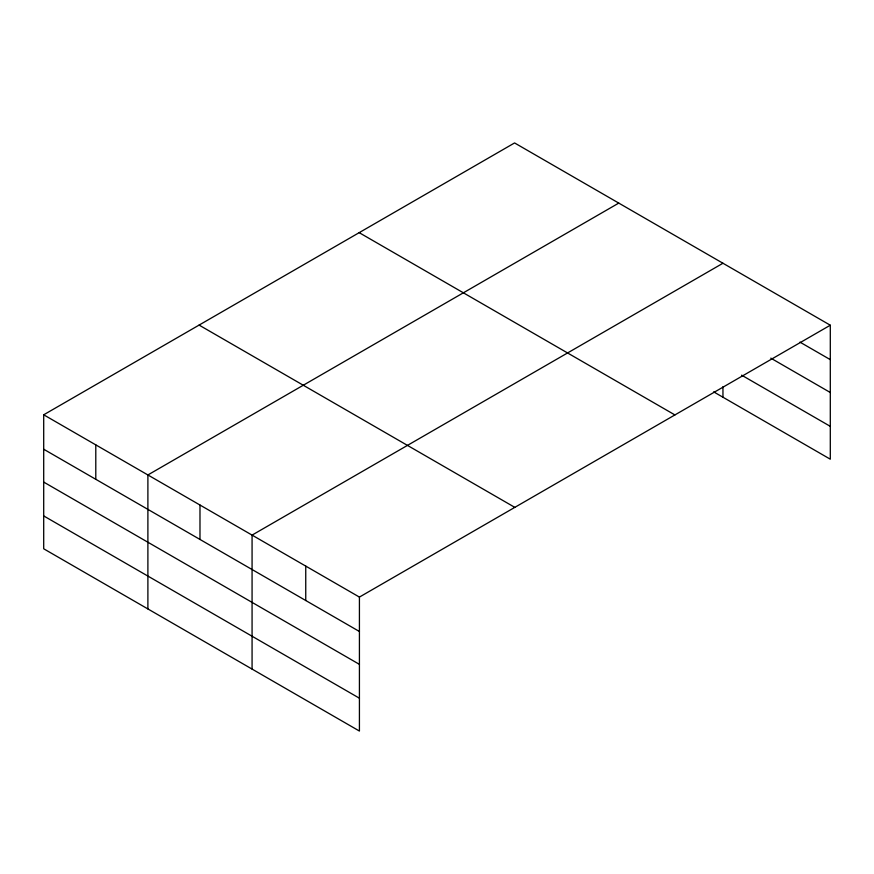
<?xml version="1.0" encoding="UTF-8"?>
<svg xmlns="http://www.w3.org/2000/svg" width="874" height="874" viewBox="0 0 874 874"><rect width="100%" height="100%" fill="white"/><g stroke="black" fill="none" stroke-linecap="round" stroke-linejoin="round"><path stroke-width="1.31" d="M830.3 325.215L514.578 142.943L43.7 414.8L43.7 548.785L359.422 731.057L359.422 597.084L830.3 325.215L830.3 459.2L713.697 391.88M618.77 203.096L147.892 474.953L147.892 608.927M722.951 263.249L252.073 535.106L252.073 669.08M799.961 342.127L830.3 359.64M770.792 358.143L830.3 392.502M741.622 375.154L830.3 426.348M359.192 232.659L674.914 414.932M199.086 325.084L514.808 507.368M43.7 414.8L359.422 597.084M43.7 449.225L359.422 631.498M43.7 482.077L359.422 664.36M43.7 515.922L359.422 698.206M722.951 386.712L722.951 397.222M305.747 566.09L305.747 600.514M199.982 505.03L199.982 539.455M95.79 444.877L95.79 479.302"/></g></svg>
